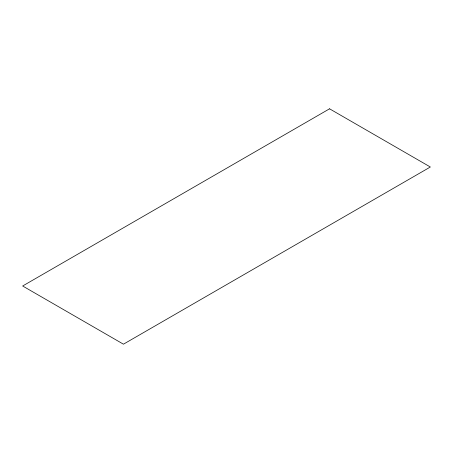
<?xml version="1.0" encoding="UTF-8"?>
<svg xmlns="http://www.w3.org/2000/svg" width="453" height="453" viewBox="0 0 453 453"><rect width="100%" height="100%" fill="white"/><g stroke="black" fill="none" stroke-linecap="round" stroke-linejoin="round"><path stroke-width="0.68" d="M329.552 108.811L22.65 285.996L123.448 344.189L430.35 167.004L329.552 108.811"/></g></svg>
